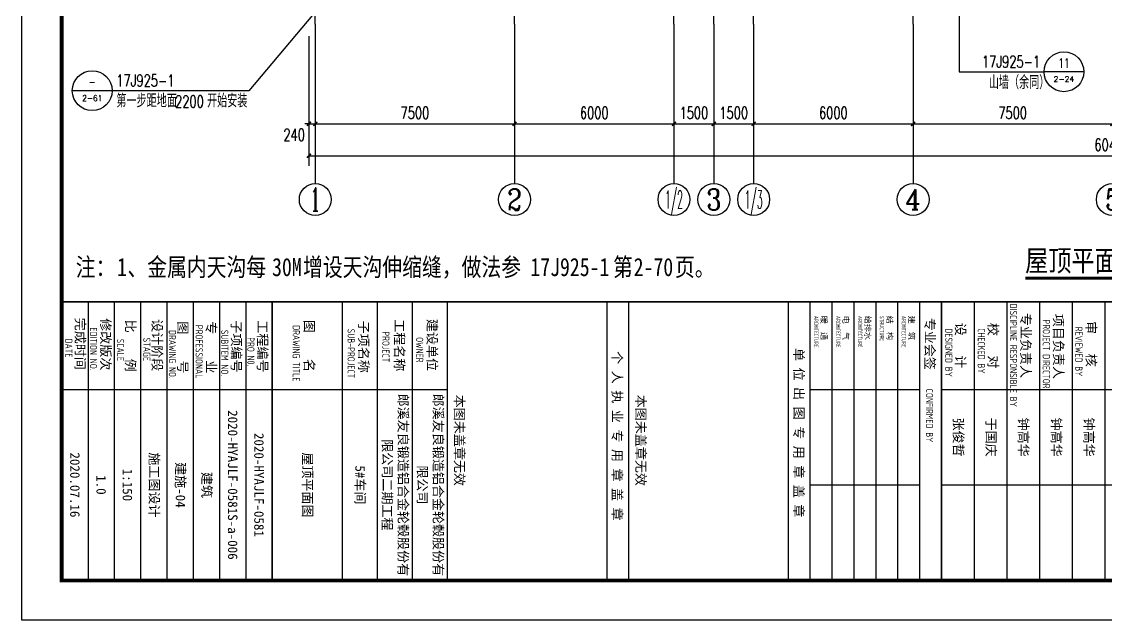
# Model space of a CAD drawing. Extents: x 14591016 to 15383666, y -730593 to -510197.
# Drawn here: x 14869616 to 14910439, y -730593 to -708043 of the extents above; entities that cross this region are included whole.
import ezdxf
from ezdxf.enums import TextEntityAlignment as Align

# ---------------------------------------------------------------- set-up
doc = ezdxf.new("R2010")
doc.units = 0
doc.header["$LTSCALE"] = 1000
doc.header["$MEASUREMENT"] = 0
doc.linetypes.add('DOTE', pattern=[2.42, 2, -0.2, 0.02, -0.2])
for name, color, linetype in [('AXIS', 3, 'Continuous'), ('AXIS_TEXT', 7, 'Continuous'), ('DIM_IDEN', 3, 'Continuous'), ('DIM_LEAD', 3, 'Continuous'), ('DIM_SYMB', 3, 'Continuous'), ('DOTE', 1, 'DOTE'), ('PUB_TEXT', 7, 'Continuous'), ('PUB_TITLE', 4, 'Continuous'), ('TK', 4, 'Continuous')]:
    doc.layers.add(name, color=color, linetype=linetype)
doc.styles.add('-宋体', font='', dxfattribs={"width": 0.8})
doc.styles.add('_TCH_AXIS', font='COMPLEX', dxfattribs={"bigfont": 'GBCBIG'})
doc.styles.add('_TCH_DIM', font='SIMPLEX', dxfattribs={"bigfont": 'GBCBIG'})
doc.styles.add('_TCH_DIM_T3', font='SIMPLEX', dxfattribs={"width": 0.705882, "bigfont": 'GBCBIG'})
doc.styles.add('_TCH_LABEL', font='COMPLEX', dxfattribs={"bigfont": 'GBCBIG'})
doc.styles.add('COMPLEX', font='COMPLEX')
doc.styles.add('TSSD_REIN', font='tssdeng.shx', dxfattribs={"width": 0.7, "bigfont": 'tssdchn.shx'})
doc.styles.add('YAYA', font='', dxfattribs={"width": 0.8, "height": 1})
doc.styles.add('图签宋体', font='', dxfattribs={"height": 300})
doc.styles.get('-宋体').set_extended_font_data('SimSun')
doc.styles.get('YAYA').set_extended_font_data('SimSun')
doc.styles.get('图签宋体').set_extended_font_data('NSimSun')
doc.dimstyles.new('_TCH_ARCH&&150', dxfattribs={"dimtxt": 446.25, "dimasz": 150, "dimexe": 375, "dimexo": 450, "dimgap": 189.375, "dimtad": 1, "dimdec": 0, "dimzin": 0, "dimdsep": 46, "dimtxsty": '_TCH_DIM_T3', "dimblk": 'ARCHTICK', "dimcen": 0.09, "dimclrt": 7, "dimazin": 2, "dimtfac": 1, "dimtdec": 0, "dimtix": 1, "dimtmove": 2, "dimatfit": 3, "dimfxl": 0, "dimtolj": 1, "dimtzin": 0, "dimarcsym": 0})

# ---------------------------------------------------------------- blocks, each defined once
blk = doc.blocks.new('GeYuanFrame_38861532', base_point=(20.09, 4.53))
at = {"layer": 'PUB_TITLE'}
for points in [[(1013.09, 235.33), (1013.09, 292.73)], [(1037.09, 235.33), (1037.09, 292.73)], [(1013.09, 202.33), (1013.09, 229.83)], [(1037.09, 202.33), (1037.09, 229.83)], [(1013.09, 14.53), (1013.09, 111.33)]]:
    blk.add_lwpolyline(points, dxfattribs=at)
at = {"layer": 'TK'}
for p, q in [((991.09, 276.33), (1061.09, 276.33)), ((991.09, 268.13), (1061.09, 268.13)), ((991.09, 259.93), (1061.09, 259.93)), ((991.09, 251.73), (1061.09, 251.73)), ((991.09, 243.53), (1061.09, 243.53)), ((991.09, 235.33), (1061.09, 235.33)), ((991.09, 235.33), (1061.09, 235.33)), ((991.09, 102.53), (1061.09, 102.53)), ((991.09, 93.73), (1061.09, 93.73)), ((991.09, 84.93), (1013.09, 84.93)), ((991.09, 84.93), (1061.09, 84.93)), ((991.09, 67.37), (1061.09, 67.37)), ((991.09, 67.33), (1061.09, 67.33)), ((991.09, 60.77), (1061.09, 60.77)), ((991.09, 54.17), (1061.09, 54.17)), ((991.09, 47.57), (1061.09, 47.57)), ((991.09, 40.97), (1061.09, 40.97)), ((991.09, 34.37), (1061.09, 34.37)), ((991.09, 27.77), (1061.09, 27.77)), ((991.09, 21.17), (1061.09, 21.17)), ((991.09, 14.53), (1061.09, 14.53))]:
    blk.add_line(p, q, dxfattribs=at)
blk.add_lwpolyline([(20.09, 4.53), (20.09, 598.53), (1071.09, 598.53), (1071.09, 4.53)], close=True, dxfattribs=at)
at = {"layer": 'TK', "const_width": 1}
blk.add_lwpolyline([(45.09, 588.53), (1061.09, 588.53), (1061.09, 14.53), (45.09, 14.53)], close=True, dxfattribs=at)
at = {"layer": 'TK'}
for points, const_width in [([(991.09, 588.53), (991.09, 14.53)], 0.4), ([(991.09, 235.33), (1061.09, 235.33)], 0.35), ([(991.09, 202.33), (1061.09, 202.33)], 0.35), ([(991.09, 156.83), (1061.09, 156.83)], 0.35), ([(991.09, 111.33), (1061.09, 111.33)], 0.35), ([(991.09, 67.37), (1061.09, 67.37)], 0.35)]:
    blk.add_lwpolyline(points, dxfattribs=dict(at, const_width=const_width))
for points in [[(991.09, 235.33), (1061.09, 235.33)], [(991.09, 229.83), (1061.09, 229.83)], [(991.09, 224.33), (1061.09, 224.33)], [(991.09, 218.83), (1061.09, 218.83)], [(991.09, 213.33), (1061.09, 213.33)], [(991.09, 207.83), (1061.09, 207.83)], [(991.09, 202.33), (1061.09, 202.33)], [(991.09, 196.83), (1061.09, 196.83)], [(991.09, 151.33), (1061.09, 151.33)]]:
    blk.add_lwpolyline(points, dxfattribs=at)
at = {"layer": 'TK', "style": '图签宋体'}
for s, height, p in [('审   核', 2.4, (995.97, 271.69)), ('项目负责人', 2.4, (994.13, 263.49)), ('专业负责人', 2.4, (993.89, 255.29)), ('校   对', 2.4, (996.38, 247.09)), ('设   计', 2.4, (996.36, 238.89)), ('专业会签', 2.4, (995.12, 231.24)), ('建  筑', 1.44, (994.61, 227.11)), ('结  构', 1.44, (994.61, 221.61)), ('给排水', 1.44, (994.61, 216.11)), ('电  气', 1.44, (994.61, 210.61)), ('暖  通', 1.44, (994.61, 205.11)), ('单 位 出 图 专 用 章 盖 章', 2.4, (1002.72, 198.35)), ('本图未盖章无效', 2.4, (1014.43, 158.7)), ('个 人 执 业 专 用 章 盖 章', 2.4, (1003.52, 152.77)), ('本图未盖章无效', 2.4, (1014.43, 113.2)), ('建设单位', 2.4, (995.39, 106.33)), ('工程名称', 2.4, (995.47, 98.12)), ('子项名称', 2.4, (995.85, 89.14)), ('图    名', 2.4, (995.63, 75.5)), ('工程编号', 2.4, (995.77, 63.77)), ('子项编号', 2.4, (995.77, 57.19)), ('专    业', 2.4, (996.01, 50.88)), ('图    号', 2.4, (996.02, 43.77)), ('设计阶段', 2.4, (995.45, 37.32)), ('比    例', 2.4, (995.59, 30.63)), ('修改版次', 2.4, (995.24, 24.41)), ('完成时间', 2.4, (995.11, 18.02))]:
    blk.add_text(s, height=height, dxfattribs=at).set_placement(p)
at = {"layer": 'TK', "style": 'TSSD_REIN'}
for s, height, width, p in [('REVIEWED BY', 1.8, 0.7, (997.36, 268.91)), ('PROJECT DIRECTOR', 1.8, 0.7, (995.55, 260.74)), ('DISCIPLINE RESPONSIBLE BY', 1.8, 0.7, (991.57, 252.48)), ('CHECKED BY', 1.8, 0.7, (997.75, 244.44)), ('DESIGNED BY', 1.8, 0.7, (997.76, 236.27)), ('CONFIRMED BY', 1.8, 0.7, (1012.94, 231.42)), ('ARCHITECTURE', 1.08, 0.7, (994.65, 225.34)), ('STRUCTURE', 1.08, 0.7, (994.65, 219.84)), ('ARCHITECTURE', 1.08, 0.7, (994.65, 214.34)), ('ARCHITECTURE', 1.08, 0.7, (994.65, 208.84)), ('ARCHITECTURE', 1.08, 0.7, (994.65, 203.34)), ('OWNER', 1.8, 0.7, (999.98, 103.48)), ('PROJECT', 1.8, 0.7, (998.52, 95.02)), ('SUB-PROJECT', 1.8, 0.7, (997.86, 86.3)), ('DRAWING TITLE', 1.8, 0.7, (996.97, 72.53)), ('PRO N0.', 1.8, 0.7, (1000.01, 61.15)), ('SUBITEM NO.', 1.8, 0.7, (998.15, 54.58)), ('PROFESSIONAL', 1.8, 0.8, (996.88, 48.15)), ('DRAWING NO.', 1.8, 0.7, (998.19, 41.45)), ('STAGE', 1.8, 0.7, (1000.09, 35.03)), ('SCALE', 1.8, 0.7, (1000.38, 28.42)), ('EDITION NO.', 1.8, 0.8, (997.53, 21.64)), ('DATE', 1.8, 0.7, (1000.33, 15.45))]:
    blk.add_text(s, height=height, dxfattribs=dict(at, width=width)).set_placement(p)
at = {"layer": 'TK', "char_height": 2.4, "attachment_point": 5, "style": '图签宋体'}
for s, insert, width in [('钟高华', (1025.09, 272.23), 24), ('钟高华', (1025.09, 264.03), 24), ('钟高华', (1025.09, 255.76), 24), ('于国庆', (1025.09, 247.63), 24), ('张俊哲', (1025.09, 239.43), 24), ('郎溪友良锻造铝合金轮毂股份有限公司', (1037.09, 106.93), 48), ('郎溪友良锻造铝合金轮毂股份有限公司二期工程', (1037.09, 98.13), 48), ('5#车间', (1037.09, 89.33), 48), ('屋顶平面图', (1037.09, 76.13), 48), ('2020-HYAJLF-0581', (1037.09, 64.07), 48), ('2020-HYAJLF-0581S-a-006', (1037.09, 57.47), 48), ('建筑', (1037.09, 50.87), 48), ('建施-04', (1037.09, 44.27), 48), ('施工图设计', (1037.09, 37.67), 48), ('1:150', (1037.09, 31.07), 48), ('1.0', (1037.09, 24.47), 48), ('2020.07.16', (1037.09, 17.88), 48)]:
    blk.add_mtext(s, dxfattribs=dict(at, insert=insert, width=width))
blk = doc.blocks.new('_AXISO')
blk.add_circle((0, 0), 0.5)
at = {"layer": 'AXIS_TEXT', "style": 'COMPLEX', "width": 1.041667}
blk.add_attdef('A', text='', height=0.56, dxfattribs=at).set_placement((-0.25, -0.28), (0.25, -0.28), align=Align.FIT)
blk = doc.blocks.new('_ArchTick')
at = {"color": 0, "linetype": 'ByBlock', "const_width": 0.4}
blk.add_lwpolyline([(-0.5, -0.5), (0.5, 0.5)], dxfattribs=at)
blk = doc.blocks.new('*D232')
at = {"layer": 'AXIS', "color": 0, "lineweight": -2}
for p, q in [((14880426, -708593), (14880426, -713468)), ((14940906, -708593), (14940906, -713468)), ((14880426, -713093), (14940906, -713093))]:
    blk.add_line(p, q, dxfattribs=at)
at = {"layer": 'Defpoints', "color": 0}
for p in [(14880426, -708143), (14940906, -708143), (14940906, -713093)]:
    blk.add_point(p, dxfattribs=at)
at = {"layer": 'AXIS', "color": 0, "lineweight": -2, "xscale": 150, "yscale": 150, "zscale": 150, "rotation": 180}
blk.add_blockref('_ArchTick', (14880426, -713093), dxfattribs=at)
at = {"layer": 'AXIS', "color": 0, "lineweight": -2, "xscale": 150, "yscale": 150, "zscale": 150}
blk.add_blockref('_ArchTick', (14940906, -713093), dxfattribs=at)
at = {"layer": 'AXIS', "color": 7, "insert": (14910666, -712680), "char_height": 446.2, "attachment_point": 5, "style": '_TCH_DIM_T3'}
blk.add_mtext('\\A1;60480', dxfattribs=at)
blk = doc.blocks.new('*D233')
at = {"layer": 'AXIS', "color": 0, "lineweight": -2}
for p, q in [((14880426, -708593), (14880426, -712268)), ((14880666, -708593), (14880666, -712268)), ((14880426, -711893), (14880276, -711893)), ((14880426, -711893), (14880666, -711893)), ((14880666, -711893), (14880816, -711893))]:
    blk.add_line(p, q, dxfattribs=at)
at = {"layer": 'Defpoints', "color": 0}
for p in [(14880426, -708143), (14880666, -708143), (14880666, -711893)]:
    blk.add_point(p, dxfattribs=at)
at = {"layer": 'AXIS', "color": 0, "lineweight": -2, "xscale": 150, "yscale": 150, "zscale": 150}
blk.add_blockref('_ArchTick', (14880426, -711893), dxfattribs=at)
at = {"layer": 'AXIS', "color": 0, "lineweight": -2, "xscale": 150, "yscale": 150, "zscale": 150, "rotation": 180}
blk.add_blockref('_ArchTick', (14880666, -711893), dxfattribs=at)
at = {"layer": 'AXIS', "color": 7, "insert": (14879871, -712305), "char_height": 446.2, "attachment_point": 5, "style": '_TCH_DIM_T3'}
blk.add_mtext('\\A1;240', dxfattribs=at)
blk = doc.blocks.new('*D234')
at = {"layer": 'AXIS', "color": 0, "lineweight": -2}
for p, q in [((14880666, -708593), (14880666, -712268)), ((14888166, -708593), (14888166, -712268)), ((14880666, -711893), (14888166, -711893))]:
    blk.add_line(p, q, dxfattribs=at)
at = {"layer": 'Defpoints', "color": 0}
for p in [(14880666, -708143), (14888166, -708143), (14888166, -711893)]:
    blk.add_point(p, dxfattribs=at)
at = {"layer": 'AXIS', "color": 0, "lineweight": -2, "xscale": 150, "yscale": 150, "zscale": 150, "rotation": 180}
blk.add_blockref('_ArchTick', (14880666, -711893), dxfattribs=at)
at = {"layer": 'AXIS', "color": 0, "lineweight": -2, "xscale": 150, "yscale": 150, "zscale": 150}
blk.add_blockref('_ArchTick', (14888166, -711893), dxfattribs=at)
at = {"layer": 'AXIS', "color": 7, "insert": (14884416, -711480), "char_height": 446.2, "attachment_point": 5, "style": '_TCH_DIM_T3'}
blk.add_mtext('\\A1;7500', dxfattribs=at)
blk = doc.blocks.new('*D235')
at = {"layer": 'AXIS', "color": 0, "lineweight": -2}
for p, q in [((14888166, -708593), (14888166, -712268)), ((14894166, -708593), (14894166, -712268)), ((14888166, -711893), (14894166, -711893))]:
    blk.add_line(p, q, dxfattribs=at)
at = {"layer": 'Defpoints', "color": 0}
for p in [(14888166, -708143), (14894166, -708143), (14894166, -711893)]:
    blk.add_point(p, dxfattribs=at)
at = {"layer": 'AXIS', "color": 0, "lineweight": -2, "xscale": 150, "yscale": 150, "zscale": 150, "rotation": 180}
blk.add_blockref('_ArchTick', (14888166, -711893), dxfattribs=at)
at = {"layer": 'AXIS', "color": 0, "lineweight": -2, "xscale": 150, "yscale": 150, "zscale": 150}
blk.add_blockref('_ArchTick', (14894166, -711893), dxfattribs=at)
at = {"layer": 'AXIS', "color": 7, "insert": (14891166, -711480), "char_height": 446.2, "attachment_point": 5, "style": '_TCH_DIM_T3'}
blk.add_mtext('\\A1;6000', dxfattribs=at)
blk = doc.blocks.new('*D236')
at = {"layer": 'AXIS', "color": 0, "lineweight": -2}
for p, q in [((14894166, -708593), (14894166, -712268)), ((14895666, -708593), (14895666, -712268)), ((14894166, -711893), (14895666, -711893))]:
    blk.add_line(p, q, dxfattribs=at)
at = {"layer": 'Defpoints', "color": 0}
for p in [(14894166, -708143), (14895666, -708143), (14895666, -711893)]:
    blk.add_point(p, dxfattribs=at)
at = {"layer": 'AXIS', "color": 0, "lineweight": -2, "xscale": 150, "yscale": 150, "zscale": 150, "rotation": 180}
blk.add_blockref('_ArchTick', (14894166, -711893), dxfattribs=at)
at = {"layer": 'AXIS', "color": 0, "lineweight": -2, "xscale": 150, "yscale": 150, "zscale": 150}
blk.add_blockref('_ArchTick', (14895666, -711893), dxfattribs=at)
at = {"layer": 'AXIS', "color": 7, "insert": (14894916, -711480), "char_height": 446.2, "attachment_point": 5, "style": '_TCH_DIM_T3'}
blk.add_mtext('\\A1;1500', dxfattribs=at)
blk = doc.blocks.new('*D237')
at = {"layer": 'AXIS', "color": 0, "lineweight": -2}
for p, q in [((14895666, -708593), (14895666, -712268)), ((14897166, -708593), (14897166, -712268)), ((14895666, -711893), (14897166, -711893))]:
    blk.add_line(p, q, dxfattribs=at)
at = {"layer": 'Defpoints', "color": 0}
for p in [(14895666, -708143), (14897166, -708143), (14897166, -711893)]:
    blk.add_point(p, dxfattribs=at)
at = {"layer": 'AXIS', "color": 0, "lineweight": -2, "xscale": 150, "yscale": 150, "zscale": 150, "rotation": 180}
blk.add_blockref('_ArchTick', (14895666, -711893), dxfattribs=at)
at = {"layer": 'AXIS', "color": 0, "lineweight": -2, "xscale": 150, "yscale": 150, "zscale": 150}
blk.add_blockref('_ArchTick', (14897166, -711893), dxfattribs=at)
at = {"layer": 'AXIS', "color": 7, "insert": (14896416, -711480), "char_height": 446.2, "attachment_point": 5, "style": '_TCH_DIM_T3'}
blk.add_mtext('\\A1;1500', dxfattribs=at)
blk = doc.blocks.new('*D238')
at = {"layer": 'AXIS', "color": 0, "lineweight": -2}
for p, q in [((14897166, -708593), (14897166, -712268)), ((14903166, -708593), (14903166, -712268)), ((14897166, -711893), (14903166, -711893))]:
    blk.add_line(p, q, dxfattribs=at)
at = {"layer": 'Defpoints', "color": 0}
for p in [(14897166, -708143), (14903166, -708143), (14903166, -711893)]:
    blk.add_point(p, dxfattribs=at)
at = {"layer": 'AXIS', "color": 0, "lineweight": -2, "xscale": 150, "yscale": 150, "zscale": 150, "rotation": 180}
blk.add_blockref('_ArchTick', (14897166, -711893), dxfattribs=at)
at = {"layer": 'AXIS', "color": 0, "lineweight": -2, "xscale": 150, "yscale": 150, "zscale": 150}
blk.add_blockref('_ArchTick', (14903166, -711893), dxfattribs=at)
at = {"layer": 'AXIS', "color": 7, "insert": (14900166, -711480), "char_height": 446.2, "attachment_point": 5, "style": '_TCH_DIM_T3'}
blk.add_mtext('\\A1;6000', dxfattribs=at)
blk = doc.blocks.new('*D239')
at = {"layer": 'AXIS', "color": 0, "lineweight": -2}
for p, q in [((14903166, -708593), (14903166, -712268)), ((14910666, -708593), (14910666, -712268)), ((14903166, -711893), (14910666, -711893))]:
    blk.add_line(p, q, dxfattribs=at)
at = {"layer": 'Defpoints', "color": 0}
for p in [(14903166, -708143), (14910666, -708143), (14910666, -711893)]:
    blk.add_point(p, dxfattribs=at)
at = {"layer": 'AXIS', "color": 0, "lineweight": -2, "xscale": 150, "yscale": 150, "zscale": 150, "rotation": 180}
blk.add_blockref('_ArchTick', (14903166, -711893), dxfattribs=at)
at = {"layer": 'AXIS', "color": 0, "lineweight": -2, "xscale": 150, "yscale": 150, "zscale": 150}
blk.add_blockref('_ArchTick', (14910666, -711893), dxfattribs=at)
at = {"layer": 'AXIS', "color": 7, "insert": (14906916, -711480), "char_height": 446.2, "attachment_point": 5, "style": '_TCH_DIM_T3'}
blk.add_mtext('\\A1;7500', dxfattribs=at)

msp = doc.modelspace()

# ---------------------------------------------------------------- linework, layer by layer
at = {"layer": 'AXIS'}
for p, q in [((14880666.1, -708142.5), (14880666.1, -714142.5)), ((14888166.1, -708142.5), (14888166.1, -714142.5)), ((14894166.1, -708142.5), (14894166.1, -714142.5)), ((14895666.1, -708142.5), (14895666.1, -714142.5)), ((14897166.1, -708142.5), (14897166.1, -714142.5)), ((14903166.1, -708142.5), (14903166.1, -714142.5))]:
    msp.add_line(p, q, dxfattribs=at)
at = {"layer": 'DIM_IDEN'}
for p, q in [((14904903.5, -706582.5), (14904903.5, -709930)), ((14904903.5, -709930), (14908094.4, -709930)), ((14909594.4, -709930), (14908094.4, -709930))]:
    msp.add_line(p, q, dxfattribs=at)
msp.add_circle((14908844.4, -709930), 750, dxfattribs=at)
at = {"layer": 'DIM_LEAD'}
for p, q in [((14880824.5, -707488), (14878166.1, -710642.5)), ((14873021.5, -710642.5), (14871521.5, -710642.5)), ((14878166.1, -710642.5), (14873021.5, -710642.5))]:
    msp.add_line(p, q, dxfattribs=at)
msp.add_circle((14872271.5, -710642.5), 750, dxfattribs=at)
at = {"layer": 'DIM_SYMB', "const_width": 105}
msp.add_lwpolyline([(14907386.1, -717705.3), (14912012.3, -717705.3)], dxfattribs=at)
at = {"layer": 'DOTE'}
for p, q in [((14880666.1, -708142.5), (14880666.1, -585142.5)), ((14888166.1, -708142.5), (14888166.1, -585142.5)), ((14894166.1, -708142.5), (14894166.1, -585142.5)), ((14895666.1, -708142.5), (14895666.1, -585142.5)), ((14897166.1, -708142.5), (14897166.1, -585142.5)), ((14903166.1, -708142.5), (14903166.1, -585142.5))]:
    msp.add_line(p, q, dxfattribs=at)

# ---------------------------------------------------------------- block references
at = {"xscale": 150, "yscale": 150, "zscale": 150, "rotation": 270}
msp.add_blockref('GeYuanFrame_38861532', (14869616.1, -572942.5), dxfattribs=at)
at = {"layer": 'AXIS'}
ref = msp.add_blockref('_AXISO', (14880666.1, -714742.5), dxfattribs=dict(at, xscale=1200, yscale=1200, zscale=1200))
ref.add_attrib('A', '1', dxfattribs={"layer": 'AXIS_TEXT', "ltscale": 0.5, "height": 882.4, "style": '_TCH_AXIS'}).set_placement((14880477.1, -715183.7), (14880855.2, -715183.7), align=Align.FIT)
ref = msp.add_blockref('_AXISO', (14888166.1, -714742.5), dxfattribs=dict(at, xscale=1200, yscale=1200, zscale=1200))
ref.add_attrib('A', '2', dxfattribs={"layer": 'AXIS_TEXT', "ltscale": 0.5, "height": 798.8, "style": '_TCH_AXIS'}).set_placement((14887899.9, -715141.9), (14888432.4, -715141.9), align=Align.FIT)
ref = msp.add_blockref('_AXISO', (14894166.1, -714742.5), dxfattribs=dict(at, xscale=1200, yscale=1200, zscale=1200))
ref.add_attrib('A', '1/2', dxfattribs={"layer": 'AXIS_TEXT', "ltscale": 0.5, "height": 678.82, "style": '_TCH_AXIS', "width": 0.411765}).set_placement((14893826.7, -715081.9), (14894505.6, -715081.9), align=Align.FIT)
ref = msp.add_blockref('_AXISO', (14895666.1, -714742.5), dxfattribs=dict(at, xscale=1200, yscale=1200, zscale=1200))
ref.add_attrib('A', '3', dxfattribs={"layer": 'AXIS_TEXT', "ltscale": 0.5, "height": 798.8, "style": '_TCH_AXIS'}).set_placement((14895399.9, -715141.9), (14895932.4, -715141.9), align=Align.FIT)
ref = msp.add_blockref('_AXISO', (14897166.1, -714742.5), dxfattribs=dict(at, xscale=1200, yscale=1200, zscale=1200))
ref.add_attrib('A', '1/3', dxfattribs={"layer": 'AXIS_TEXT', "ltscale": 0.5, "height": 678.82, "style": '_TCH_AXIS', "width": 0.411765}).set_placement((14896826.7, -715081.9), (14897505.6, -715081.9), align=Align.FIT)
ref = msp.add_blockref('_AXISO', (14903166.1, -714742.5), dxfattribs=dict(at, xscale=1200, yscale=1200, zscale=1200))
ref.add_attrib('A', '4', dxfattribs={"layer": 'AXIS_TEXT', "ltscale": 0.5, "height": 763.6, "style": '_TCH_AXIS'}).set_placement((14902875.2, -715124.3), (14903457, -715124.3), align=Align.FIT)
ref = msp.add_blockref('_AXISO', (14910666.1, -714742.5), dxfattribs=dict(at, xscale=1200, yscale=1200, zscale=1200))
ref.add_attrib('A', '5', dxfattribs={"layer": 'AXIS_TEXT', "ltscale": 0.5, "height": 798.8, "style": '_TCH_AXIS'}).set_placement((14910399.9, -715141.9), (14910932.4, -715141.9), align=Align.FIT)

# ---------------------------------------------------------------- texts
at = {"layer": 'PUB_TEXT'}
for s, height, style, width, p in [('17J925-1', 446.25, '_TCH_LABEL', 0.705882, (14905761.9, -709772.5)), ('17J925-1', 446.25, '_TCH_DIM', 0.705882, (14873179, -710485)), ('2200', 446.25, '_TCH_DIM', 0.705882, (14875390.7, -711274.8)), ('注：', 683.54, '-宋体', 0.8, (14871650.9, -717627.3)), ('、金属内天沟每', 683.54, '-宋体', 0.8, (14873595.2, -717627.3)), ('增设天沟伸缩缝，做法参', 683.544, '-宋体', 0.8, (14880205.8, -717627.3)), ('第', 683.5, '-宋体', 0.8, (14891871.7, -717627.3)), ('屋顶平面图', 797.47, 'YAYA', 0.8, (14907386.1, -717442.5)), ('1', 683.5, '-宋体', 0.8, (14873206.4, -717627.3)), ('30M', 683.54, '-宋体', 0.8, (14879039.3, -717627.3)), ('17J925-1', 683.54, '-宋体', 0.8, (14888760.8, -717627.3)), ('2-70', 683.54, '-宋体', 0.8, (14892649.4, -717627.3)), ('页。', 683.54, '-宋体', 0.8, (14894204.8, -717627.3))]:
    msp.add_text(s, height=height, dxfattribs=dict(at, style=style, width=width)).set_placement(p)
for s, height, style, p, p2 in [('11', 359.79, '_TCH_LABEL', (14908630.2, -709786.4), (14909058.6, -709786.4)), ('2-24', 202.68, '_TCH_LABEL', (14908453.5, -710307.7), (14909235.3, -710307.7)), ('2-61', 223.12, '_TCH_DIM', (14871894.3, -711035.7), (14872648.7, -711035.7))]:
    msp.add_text(s, height=height, dxfattribs=dict(at, style=style)).set_placement(p, p2, align=Align.FIT)
for s, style, p in [('山墙（余同）', '_TCH_LABEL', (14906017.3, -710581.9)), ('第一步距地面', '_TCH_DIM', (14873179, -711274.8)), ('开始安装', '_TCH_DIM', (14876590.7, -711274.8))]:
    msp.add_text(s, height=506.38, dxfattribs=dict(at, style=style)).set_placement(p)
at = {"layer": 'PUB_TEXT', "style": '_TCH_DIM', "width": 0.777778}
msp.add_text('-', height=391.5, dxfattribs=at).set_placement((14872141, -710503.7), (14872402, -710503.7), align=Align.FIT)

# ---------------------------------------------------------------- dimensions: what is measured, and where the dimension line sits
at = {"layer": 'AXIS'}
dim = msp.add_linear_dim(base=(14880666.1, -711892.5), p1=(14880426.1, -708142.5), p2=(14880666.1, -708142.5), angle=0, text='240', dimstyle='_TCH_ARCH&&150', dxfattribs=at)
dim.commit()
dim.dimension.update_dxf_attribs({"geometry": '*D233', "text_midpoint": (14879871.1, -712305), "dimtype": 161})
for p1, p2, distance, text, picture, middle in [((14880426.1, -708142.5), (14940906.1, -708142.5), -4950, '60480', '*D232', (14910666.1, -712680)), ((14880666.1, -708142.5), (14888166.1, -708142.5), -3750, '7500', '*D234', (14884416.1, -711480)), ((14888166.1, -708142.5), (14894166.1, -708142.5), -3750, '6000', '*D235', (14891166.1, -711480)), ((14894166.1, -708142.5), (14895666.1, -708142.5), -3750, '1500', '*D236', (14894916.1, -711480)), ((14895666.1, -708142.5), (14897166.1, -708142.5), -3750, '1500', '*D237', (14896416.1, -711480)), ((14897166.1, -708142.5), (14903166.1, -708142.5), -3750, '6000', '*D238', (14900166.1, -711480)), ((14903166.1, -708142.5), (14910666.1, -708142.5), -3750, '7500', '*D239', (14906916.1, -711480))]:
    dim = msp.add_aligned_dim(p1=p1, p2=p2, distance=distance, text=text, dimstyle='_TCH_ARCH&&150', dxfattribs=at)
    dim.commit()
    dim.dimension.update_dxf_attribs({"geometry": picture, "text_midpoint": middle})

doc.saveas('drawing.dxf')
